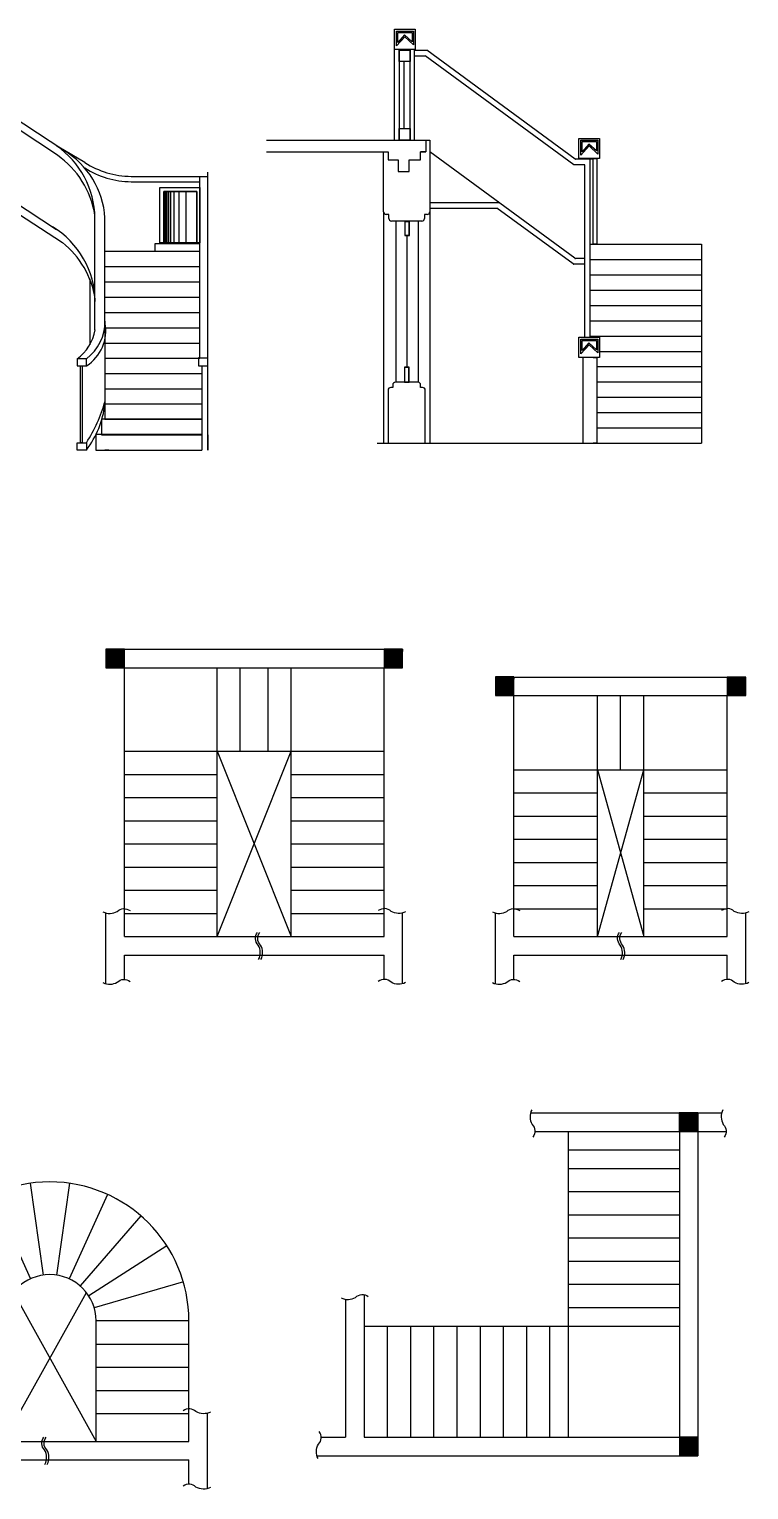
# Model space of a CAD drawing. Header units: millimetres. Extents: x 21.2 to 50.9, y 4.4 to 20.1.
# Drawn here: x 43.09 to 50.85, y 4.39 to 20.15 of the extents above; entities that cross this region are included whole.
import ezdxf

# ---------------------------------------------------------------- set-up
doc = ezdxf.new("R2010")
doc.units = ezdxf.units.MM

# ---------------------------------------------------------------- blocks, each defined once
blk = doc.blocks.new('A$C34785763')
at = {"linetype": 'Continuous'}
for p, q in [((0, 3888), (0, 3979)), ((0, 3979), (118, 3979)), ((4, 3979), (4, 2971)), ((118, 3979), (118, 3888)), ((118, 3888), (0, 3888)), ((54, 3097), (54, 3888)), ((118, 3888), (118, 3085)), ((1364, 3181), (396, 3820)), ((1432, 3231), (438, 3888)), ((1659, 3101), (1379, 3267)), ((0, 3000), (0, 3085)), ((0, 3085), (118, 3085)), ((118, 3000), (0, 3000)), ((118, 3085), (118, 3000)), ((375, 3017), (1356, 2380)), ((2987, 0), (2987, 3000)), ((333, 2944), (1419, 2239)), ((2159, 2952), (2987, 2952)), ((2159, 2894), (2901, 2894)), ((2901, 990), (2901, 2952)), ((2987, 2145), (2987, 2952)), ((2469, 2236), (2469, 2834)), ((2469, 2834), (2901, 2834)), ((2513, 2236), (2513, 2790)), ((2513, 2790), (2867, 2790)), ((2867, 2790), (2513, 2790)), ((2513, 2790), (2513, 2236)), ((2515, 2236), (2515, 2790)), ((2516, 2236), (2516, 2790)), ((2518, 2236), (2518, 2790)), ((2520, 2236), (2520, 2790)), ((2524, 2236), (2524, 2790)), ((2529, 2236), (2529, 2790)), ((2536, 2236), (2536, 2790)), ((2548, 2236), (2548, 2790)), ((2564, 2236), (2564, 2790)), ((2588, 2236), (2588, 2790)), ((2624, 2236), (2624, 2790)), ((2676, 2236), (2676, 2790)), ((2753, 2236), (2753, 2790)), ((2867, 2790), (2867, 2236)), ((2867, 2236), (2867, 2790)), ((2901, 2834), (2901, 2236)), ((1769, 1296), (1769, 2505)), ((1877, 1375), (1877, 2505)), ((2418, 2145), (2418, 2228)), ((2418, 2228), (2901, 2228)), ((2901, 2236), (2469, 2236)), ((2901, 2228), (2506, 2228)), ((2867, 2236), (2513, 2236)), ((2513, 2236), (2867, 2236)), ((1877, 2145), (2901, 2145)), ((2987, 0), (2987, 2145)), ((1877, 1980), (2901, 1980)), ((1877, 1980), (2901, 1980)), ((1712, 1847), (1712, 1137)), ((1877, 1815), (2901, 1815)), ((1877, 1650), (2901, 1650)), ((1877, 1485), (2901, 1485)), ((1877, 1390), (1877, 495)), ((1877, 1320), (2901, 1320)), ((1877, 1155), (2901, 1155)), ((1677, 985), (1577, 985)), ((1577, 985), (1577, 908)), ((1677, 908), (1677, 985)), ((1877, 990), (2901, 990)), ((2901, 994), (2884, 994)), ((2884, 994), (2884, 909)), ((2901, 994), (2987, 994)), ((1577, 908), (1677, 908)), ((1577, 908), (1677, 908)), ((1612, 79), (1612, 908)), ((1612, 908), (1631, 908)), ((1631, 908), (1631, 79)), ((1877, 825), (2923, 825)), ((2884, 909), (2987, 909)), ((2923, 909), (2923, 0)), ((1877, 660), (2923, 660)), ((2923, 495), (1877, 495)), ((1877, 495), (1877, 332)), ((2923, 332), (1838, 332)), ((1838, 332), (1838, 165)), ((1877, 332), (2923, 332)), ((2923, 167), (1779, 167)), ((1779, 167), (1779, 0)), ((1838, 165), (2923, 165)), ((2987, 165), (2987, 0)), ((1577, 0), (1577, 79)), ((1577, 79), (1677, 79)), ((1677, 0), (1577, 0)), ((1631, 79), (1612, 79)), ((1677, 79), (1677, 0)), ((1779, 0), (2923, 0)), ((1917, 0), (1877, 0))]:
    blk.add_line(p, q, dxfattribs=at)
for centre, radius, start, end in [((88, 3264), 715, 60.7303, 87.5802), ((88, 3264), 635, 60.9853, 87.5802), ((806, 2491), 963, 0.8529, 55.3621), ((816, 2388), 963, 8.7736, 55.3621), ((977, 2454), 901, 3.2627, 59.6683), ((86, 2442), 559, 63.8481, 87.1562), ((86, 2442), 644, 63.3831, 87.1562), ((2173, 3916), 963, 237.7595, 269.1471), ((2173, 3858), 963, 237.7595, 269.1471), ((809, 1587), 963, 0.8529, 58.6626), ((819, 1485), 963, 8.7736, 51.5258), ((1282, 1382), 495, 306.5495, 349.9784), ((1382, 1382), 495, 306.5495, 0.8877), ((1436, 1287), 449, 302.3815, 11.222), ((315, 956), 1620, 327.2308, 344.6545), ((842, 625), 1043, 323.1748, 352.8238)]:
    blk.add_arc(centre, radius, start, end, dxfattribs=at)
blk = doc.blocks.new('A$C68867E98')
at = {"linetype": 'Continuous'}
for p, q in [((1382, 4247), (1382, 4466)), ((1382, 4466), (1606, 4466)), ((1403, 4285), (1403, 4445)), ((1403, 4445), (1585, 4445)), ((1417, 4322), (1417, 4431)), ((1417, 4431), (1571, 4431)), ((1571, 4431), (1571, 4329)), ((1585, 4445), (1585, 4297)), ((1606, 4466), (1606, 4247)), ((1492, 4384), (1403, 4285)), ((1491, 4405), (1417, 4322)), ((1571, 4329), (1491, 4405)), ((1585, 4297), (1492, 4384)), ((1382, 3270), (1382, 4247)), ((1606, 4247), (1382, 4247)), ((1431, 4240), (1431, 3270)), ((1431, 4117), (1431, 4240)), ((1431, 4240), (1549, 4240)), ((1549, 4117), (1431, 4117)), ((1486, 3393), (1486, 4117)), ((1549, 3270), (1549, 4240)), ((1549, 4240), (1549, 4117)), ((1599, 3270), (1599, 4240)), ((1599, 4240), (1732, 4240)), ((1599, 4180), (1712, 4180)), ((3314, 3002), (1712, 4180)), ((3330, 3065), (1732, 4240)), ((1431, 3270), (1431, 3393)), ((1431, 3393), (1549, 3393)), ((1549, 3393), (1549, 3270)), ((0, 3270), (1763, 3270)), ((1549, 3270), (1431, 3270)), ((1720, 3270), (1720, 3141)), ((1763, 3270), (1763, 2495)), ((3370, 3070), (3370, 3288)), ((3370, 3288), (3594, 3288)), ((3391, 3267), (3573, 3267)), ((3391, 3108), (3391, 3267)), ((3480, 3207), (3391, 3108)), ((3405, 3253), (3559, 3253)), ((3405, 3144), (3405, 3253)), ((3479, 3227), (3405, 3144)), ((3559, 3152), (3479, 3227)), ((3573, 3119), (3480, 3207)), ((3559, 3253), (3559, 3152)), ((3573, 3267), (3573, 3119)), ((3594, 3288), (3594, 3070)), ((0, 3141), (1312, 3141)), ((1163, 3141), (1312, 3141)), ((1265, 2495), (1265, 3141)), ((1312, 3141), (1312, 3056)), ((1312, 3056), (1421, 3056)), ((1421, 3056), (1421, 2929)), ((1541, 2929), (1541, 3056)), ((1541, 3056), (1664, 3056)), ((1664, 3056), (1664, 3141)), ((1664, 3141), (1720, 3141)), ((1720, 3141), (1664, 3141)), ((3326, 1994), (1763, 3142)), ((3433, 3002), (3314, 3002)), ((3523, 3062), (3338, 3062)), ((3594, 3070), (3370, 3070)), ((3433, 1143), (3433, 3002)), ((3493, 1143), (3493, 3062)), ((3523, 2145), (3523, 3070)), ((3523, 3070), (3563, 3070)), ((3563, 3070), (3563, 2145)), ((1421, 2929), (1541, 2929)), ((1763, 2645), (1763, 0)), ((1763, 2596), (2506, 2596)), ((1763, 2536), (2486, 2536)), ((3307, 1933), (2486, 2536)), ((1265, 2495), (1265, 0)), ((1321, 2467), (1293, 2467)), ((1321, 2424), (1321, 2467)), ((1677, 2396), (1349, 2396)), ((1398, 2396), (1398, 656)), ((1542, 2391), (1492, 2391)), ((1492, 2391), (1492, 2241)), ((1539, 2389), (1494, 2389)), ((1494, 2389), (1494, 2244)), ((1539, 2244), (1539, 2389)), ((1542, 2241), (1542, 2391)), ((1638, 2396), (1638, 656)), ((1735, 2467), (1705, 2467)), ((1705, 2467), (1705, 2424)), ((1492, 2241), (1542, 2241)), ((1494, 2244), (1539, 2244)), ((1517, 818), (1517, 2241)), ((3493, 2145), (4693, 2145)), ((3563, 2145), (3523, 2145)), ((3433, 1931), (3315, 1931)), ((3433, 1991), (3334, 1991)), ((3493, 1980), (4693, 1980)), ((3493, 1980), (4693, 1980)), ((3493, 1815), (4693, 1815)), ((3493, 1650), (4693, 1650)), ((3493, 1485), (4693, 1485)), ((3493, 1320), (4693, 1320)), ((3370, 1143), (3594, 1143)), ((3370, 925), (3370, 1143)), ((3391, 1122), (3573, 1122)), ((3391, 963), (3391, 1122)), ((3405, 1108), (3559, 1108)), ((3405, 999), (3405, 1108)), ((3493, 1155), (4693, 1155)), ((3559, 1108), (3559, 1007)), ((3573, 1122), (3573, 974)), ((3594, 1143), (3594, 925)), ((3480, 1062), (3391, 963)), ((3479, 1082), (3405, 999)), ((3559, 1007), (3479, 1082)), ((3573, 974), (3480, 1062)), ((3594, 990), (4693, 990)), ((1539, 818), (1489, 818)), ((1489, 818), (1489, 656)), ((1536, 816), (1491, 816)), ((1491, 816), (1491, 659)), ((1536, 659), (1536, 816)), ((1539, 656), (1539, 818)), ((3594, 925), (3370, 925)), ((3416, 0), (3416, 925)), ((3523, 925), (3563, 925)), ((3563, 925), (3563, 0)), ((3563, 825), (4693, 825)), ((1636, 656), (1391, 656)), ((1489, 656), (1539, 656)), ((1491, 659), (1536, 659)), ((3563, 660), (4693, 660)), ((1313, 572), (1313, 0)), ((1363, 600), (1341, 600)), ((1363, 628), (1363, 600)), ((1664, 600), (1664, 628)), ((1685, 600), (1664, 600)), ((1713, 0), (1713, 572)), ((3563, 495), (4693, 495)), ((3563, 330), (4693, 330)), ((3563, 165), (4693, 165)), ((1196, 0), (4471, 0)), ((1713, 0), (4693, 0)), ((3563, 0), (3523, 0))]:
    blk.add_line(p, q, dxfattribs=at)
blk.add_line((4693, 2145), (4693, 0))
for centre, radius, start, end in [((3338, 3077), 14.2, 233.688, 270), ((1293, 2495), 28, 180, 270), ((1349, 2424), 28, 180, 270), ((1677, 2424), 28, 270, 0), ((1735, 2495), 28, 270, 0), ((3315, 1945), 14.2, 239.0362, 270), ((3334, 2005), 14.2, 233.688, 270), ((1391, 628), 28, 90, 180), ((1636, 628), 28, 0, 90), ((1341, 572), 28, 90, 180), ((1685, 572), 28, 0, 90)]:
    blk.add_arc(centre, radius, start, end, dxfattribs=at)
blk = doc.blocks.new('*X33')
at = {"color": 0}
for p, q in [((30550, 32250), (30750, 32450)), ((30550, 32251), (30749, 32450)), ((30550, 32253), (30747, 32450)), ((30550, 32254), (30746, 32450)), ((30550, 32256), (30744, 32450)), ((30550, 32257), (30743, 32450)), ((30550, 32258), (30742, 32450)), ((30550, 32260), (30740, 32450)), ((30550, 32261), (30739, 32450)), ((30550, 32263), (30737, 32450)), ((30550, 32264), (30736, 32450)), ((30550, 32266), (30734, 32450)), ((30550, 32267), (30733, 32450)), ((30550, 32268), (30732, 32450)), ((30550, 32270), (30730, 32450)), ((30550, 32271), (30729, 32450)), ((30550, 32273), (30727, 32450)), ((30550, 32274), (30726, 32450)), ((30550, 32275), (30725, 32450)), ((30550, 32277), (30723, 32450)), ((30550, 32278), (30722, 32450)), ((30550, 32280), (30720, 32450)), ((30550, 32281), (30719, 32450)), ((30550, 32283), (30717, 32450)), ((30550, 32284), (30716, 32450)), ((30550, 32285), (30715, 32450)), ((30550, 32287), (30713, 32450)), ((30550, 32288), (30712, 32450)), ((30550, 32290), (30710, 32450)), ((30550, 32291), (30709, 32450)), ((30550, 32292), (30708, 32450)), ((30550, 32294), (30706, 32450)), ((30550, 32295), (30705, 32450)), ((30550, 32297), (30703, 32450)), ((30550, 32298), (30702, 32450)), ((30550, 32299), (30701, 32450)), ((30550, 32301), (30699, 32450)), ((30550, 32302), (30698, 32450)), ((30550, 32304), (30696, 32450)), ((30550, 32305), (30695, 32450)), ((30550, 32307), (30693, 32450)), ((30550, 32308), (30692, 32450)), ((30550, 32309), (30691, 32450)), ((30550, 32311), (30689, 32450)), ((30550, 32312), (30688, 32450)), ((30550, 32314), (30686, 32450)), ((30550, 32315), (30685, 32450)), ((30550, 32316), (30684, 32450)), ((30550, 32318), (30682, 32450)), ((30550, 32319), (30681, 32450)), ((30550, 32321), (30679, 32450)), ((30550, 32322), (30678, 32450)), ((30550, 32324), (30676, 32450)), ((30550, 32325), (30675, 32450)), ((30550, 32326), (30674, 32450)), ((30550, 32328), (30672, 32450)), ((30550, 32329), (30671, 32450)), ((30550, 32331), (30669, 32450)), ((30550, 32332), (30668, 32450)), ((30550, 32333), (30667, 32450)), ((30550, 32335), (30665, 32450)), ((30550, 32336), (30664, 32450)), ((30550, 32338), (30662, 32450)), ((30550, 32339), (30661, 32450)), ((30550, 32341), (30659, 32450)), ((30550, 32342), (30658, 32450)), ((30550, 32343), (30657, 32450)), ((30550, 32345), (30655, 32450)), ((30550, 32346), (30654, 32450)), ((30550, 32348), (30652, 32450)), ((30550, 32349), (30651, 32450)), ((30550, 32350), (30650, 32450)), ((30550, 32352), (30648, 32450)), ((30550, 32353), (30647, 32450)), ((30550, 32355), (30645, 32450)), ((30550, 32356), (30644, 32450)), ((30550, 32357), (30643, 32450)), ((30550, 32359), (30641, 32450)), ((30550, 32360), (30640, 32450)), ((30550, 32362), (30638, 32450)), ((30550, 32363), (30637, 32450)), ((30550, 32365), (30635, 32450)), ((30550, 32366), (30634, 32450)), ((30550, 32367), (30633, 32450)), ((30550, 32369), (30631, 32450)), ((30550, 32370), (30630, 32450)), ((30550, 32372), (30628, 32450)), ((30550, 32373), (30627, 32450)), ((30550, 32374), (30626, 32450)), ((30550, 32376), (30624, 32450)), ((30550, 32377), (30623, 32450)), ((30550, 32379), (30621, 32450)), ((30550, 32380), (30620, 32450)), ((30550, 32382), (30618, 32450)), ((30550, 32383), (30617, 32450)), ((30550, 32384), (30616, 32450)), ((30550, 32386), (30614, 32450)), ((30550, 32387), (30613, 32450)), ((30550, 32389), (30611, 32450)), ((30550, 32390), (30610, 32450)), ((30550, 32391), (30609, 32450)), ((30550, 32393), (30607, 32450)), ((30550, 32394), (30606, 32450)), ((30550, 32396), (30604, 32450)), ((30550, 32397), (30603, 32450)), ((30550, 32398), (30602, 32450)), ((30550, 32400), (30600, 32450)), ((30550, 32401), (30599, 32450)), ((30550, 32403), (30597, 32450)), ((30550, 32404), (30596, 32450)), ((30550, 32406), (30594, 32450)), ((30550, 32407), (30593, 32450)), ((30550, 32408), (30592, 32450)), ((30550, 32410), (30590, 32450)), ((30550, 32411), (30589, 32450)), ((30550, 32413), (30587, 32450)), ((30550, 32414), (30586, 32450)), ((30550, 32415), (30585, 32450)), ((30550, 32417), (30583, 32450)), ((30550, 32418), (30582, 32450)), ((30550, 32420), (30580, 32450)), ((30550, 32421), (30579, 32450)), ((30550, 32423), (30577, 32450)), ((30550, 32424), (30576, 32450)), ((30550, 32425), (30575, 32450)), ((30550, 32427), (30573, 32450)), ((30550, 32428), (30572, 32450)), ((30550, 32430), (30570, 32450)), ((30550, 32431), (30569, 32450)), ((30550, 32432), (30568, 32450)), ((30550, 32434), (30566, 32450)), ((30550, 32435), (30565, 32450)), ((30550, 32437), (30563, 32450)), ((30550, 32438), (30562, 32450)), ((30550, 32440), (30560, 32450)), ((30550, 32441), (30559, 32450)), ((30550, 32442), (30558, 32450)), ((30550, 32444), (30556, 32450)), ((30550, 32445), (30555, 32450)), ((30550, 32447), (30553, 32450)), ((30550, 32448), (30552, 32450)), ((30550, 32449), (30551, 32450)), ((30551, 32250), (30750, 32449)), ((30553, 32250), (30750, 32447)), ((30554, 32250), (30750, 32446)), ((30556, 32250), (30750, 32444)), ((30557, 32250), (30750, 32443)), ((30558, 32250), (30750, 32442)), ((30560, 32250), (30750, 32440)), ((30561, 32250), (30750, 32439)), ((30563, 32250), (30750, 32437)), ((30564, 32250), (30750, 32436)), ((30566, 32250), (30750, 32434)), ((30567, 32250), (30750, 32433)), ((30568, 32250), (30750, 32432)), ((30570, 32250), (30750, 32430)), ((30571, 32250), (30750, 32429)), ((30573, 32250), (30750, 32427)), ((30574, 32250), (30750, 32426)), ((30575, 32250), (30750, 32425)), ((30577, 32250), (30750, 32423)), ((30578, 32250), (30750, 32422)), ((30580, 32250), (30750, 32420)), ((30581, 32250), (30750, 32419)), ((30583, 32250), (30750, 32417)), ((30584, 32250), (30750, 32416)), ((30585, 32250), (30750, 32415)), ((30587, 32250), (30750, 32413)), ((30588, 32250), (30750, 32412)), ((30590, 32250), (30750, 32410)), ((30591, 32250), (30750, 32409)), ((30592, 32250), (30750, 32408)), ((30594, 32250), (30750, 32406)), ((30595, 32250), (30750, 32405)), ((30597, 32250), (30750, 32403)), ((30598, 32250), (30750, 32402)), ((30599, 32250), (30750, 32401)), ((30601, 32250), (30750, 32399)), ((30602, 32250), (30750, 32398)), ((30604, 32250), (30750, 32396)), ((30605, 32250), (30750, 32395)), ((30607, 32250), (30750, 32393)), ((30608, 32250), (30750, 32392)), ((30609, 32250), (30750, 32391)), ((30611, 32250), (30750, 32389)), ((30612, 32250), (30750, 32388)), ((30614, 32250), (30750, 32386)), ((30615, 32250), (30750, 32385)), ((30616, 32250), (30750, 32384)), ((30618, 32250), (30750, 32382)), ((30619, 32250), (30750, 32381)), ((30621, 32250), (30750, 32379)), ((30622, 32250), (30750, 32378)), ((30624, 32250), (30750, 32376)), ((30625, 32250), (30750, 32375)), ((30626, 32250), (30750, 32374)), ((30628, 32250), (30750, 32372)), ((30629, 32250), (30750, 32371)), ((30631, 32250), (30750, 32369)), ((30632, 32250), (30750, 32368)), ((30633, 32250), (30750, 32367)), ((30635, 32250), (30750, 32365)), ((30636, 32250), (30750, 32364)), ((30638, 32250), (30750, 32362)), ((30639, 32250), (30750, 32361)), ((30641, 32250), (30750, 32359)), ((30642, 32250), (30750, 32358)), ((30643, 32250), (30750, 32357)), ((30645, 32250), (30750, 32355)), ((30646, 32250), (30750, 32354)), ((30648, 32250), (30750, 32352)), ((30649, 32250), (30750, 32351)), ((30650, 32250), (30750, 32350)), ((30652, 32250), (30750, 32348)), ((30653, 32250), (30750, 32347)), ((30655, 32250), (30750, 32345)), ((30656, 32250), (30750, 32344)), ((30657, 32250), (30750, 32343)), ((30659, 32250), (30750, 32341)), ((30660, 32250), (30750, 32340)), ((30662, 32250), (30750, 32338)), ((30663, 32250), (30750, 32337)), ((30665, 32250), (30750, 32335)), ((30666, 32250), (30750, 32334)), ((30667, 32250), (30750, 32333)), ((30669, 32250), (30750, 32331)), ((30670, 32250), (30750, 32330)), ((30672, 32250), (30750, 32328)), ((30673, 32250), (30750, 32327)), ((30674, 32250), (30750, 32326)), ((30676, 32250), (30750, 32324)), ((30677, 32250), (30750, 32323)), ((30679, 32250), (30750, 32321)), ((30680, 32250), (30750, 32320)), ((30682, 32250), (30750, 32318)), ((30683, 32250), (30750, 32317)), ((30684, 32250), (30750, 32316)), ((30686, 32250), (30750, 32314)), ((30687, 32250), (30750, 32313)), ((30689, 32250), (30750, 32311)), ((30690, 32250), (30750, 32310)), ((30691, 32250), (30750, 32309)), ((30693, 32250), (30750, 32307)), ((30694, 32250), (30750, 32306)), ((30696, 32250), (30750, 32304)), ((30697, 32250), (30750, 32303)), ((30698, 32250), (30750, 32302)), ((30700, 32250), (30750, 32300)), ((30701, 32250), (30750, 32299)), ((30703, 32250), (30750, 32297)), ((30704, 32250), (30750, 32296)), ((30706, 32250), (30750, 32294)), ((30707, 32250), (30750, 32293)), ((30708, 32250), (30750, 32292)), ((30710, 32250), (30750, 32290)), ((30711, 32250), (30750, 32289)), ((30713, 32250), (30750, 32287)), ((30714, 32250), (30750, 32286)), ((30715, 32250), (30750, 32285)), ((30717, 32250), (30750, 32283)), ((30718, 32250), (30750, 32282)), ((30720, 32250), (30750, 32280)), ((30721, 32250), (30750, 32279)), ((30723, 32250), (30750, 32277)), ((30724, 32250), (30750, 32276)), ((30725, 32250), (30750, 32275)), ((30727, 32250), (30750, 32273)), ((30728, 32250), (30750, 32272)), ((30730, 32250), (30750, 32270)), ((30731, 32250), (30750, 32269)), ((30732, 32250), (30750, 32268)), ((30734, 32250), (30750, 32266)), ((30735, 32250), (30750, 32265)), ((30737, 32250), (30750, 32263)), ((30738, 32250), (30750, 32262)), ((30740, 32250), (30750, 32260)), ((30741, 32250), (30750, 32259)), ((30742, 32250), (30750, 32258)), ((30744, 32250), (30750, 32256)), ((30745, 32250), (30750, 32255)), ((30747, 32250), (30750, 32253)), ((30748, 32250), (30750, 32252)), ((30749, 32250), (30750, 32251))]:
    blk.add_line(p, q, dxfattribs=at)
blk = doc.blocks.new('*U32')
at = {"color": 0}
for p, q in [((0, 0), (0, 200)), ((0, 200), (200, 200)), ((200, 200), (200, 0)), ((200, 0), (0, 0))]:
    blk.add_line(p, q, dxfattribs=at)
blk = doc.blocks.new('*U34')
blk.add_blockref('*X33', (-30550, -32250))
at = {"color": 0}
blk.add_blockref('*U32', (0, 0), dxfattribs=at)
blk = doc.blocks.new('COT')
at = {"color": 0, "linetype": 'ByBlock'}
blk.add_blockref('*U34', (-100, -100), dxfattribs=at)
blk = doc.blocks.new('A$C357B4F09')
for p, q in [((31, 3613), (3033, 3613)), ((231, 3413), (3031, 3413)), ((231, 513), (231, 3413)), ((1231, 2513), (2031, 513)), ((1231, 513), (2031, 2513))]:
    blk.add_line(p, q)
for points in [[(1231, 513), (1231, 3413)], [(1481, 2513), (1481, 3413)], [(1781, 2513), (1781, 3413)], [(2031, 513), (2031, 3413)], [(3031, 513), (3031, 3413)], [(231, 2513), (3031, 2513)], [(231, 2263), (1231, 2263)], [(2031, 2263), (3031, 2263)], [(231, 2013), (1231, 2013)], [(2031, 2013), (3031, 2013)], [(231, 1763), (1231, 1763)], [(2031, 1763), (3031, 1763)], [(231, 1513), (1231, 1513)], [(2031, 1513), (3031, 1513)], [(231, 1263), (1231, 1263)], [(2031, 1263), (3031, 1263)], [(231, 1013), (1231, 1013)], [(231, 1013), (1231, 1013)], [(2031, 1013), (3031, 1013)], [(2031, 1013), (3031, 1013)], [(31, 4), (31, 767)], [(231, 763), (1231, 763)], [(2031, 763), (3031, 763)], [(3231, 4), (3231, 767)], [(231, 513), (2165, 513)], [(1090, 513), (3031, 513)], [(231, 313), (2214, 313)], [(231, 51), (231, 313)], [(1139, 313), (3031, 313)], [(3031, 51), (3031, 313)]]:
    blk.add_lwpolyline(points)
for points in [[(0, 780, 0.256301), (155, 784, -0.370366), (293, 793)], [(3263, 780, -0.256301), (3107, 784, 0.370366), (2969, 793)], [(1679, 265, 0.256301), (1674, 421, -0.370366), (1665, 558)], [(1704, 265, 0.256301), (1699, 421, -0.370366), (1690, 558)], [(0, 16, 0.256301), (155, 21, -0.370366), (293, 30)], [(3263, 16, -0.256301), (3107, 21, 0.370366), (2969, 30)]]:
    blk.add_lwpolyline(points, format="xyb")
at = {"xscale": -1, "rotation": 180}
for p in [(131, 3513), (3131, 3513)]:
    blk.add_blockref('COT', p, dxfattribs=at)
blk = doc.blocks.new('A$C04B424D8')
for p, q in [((1131, 513), (1631, 2313)), ((1131, 2313), (1631, 513))]:
    blk.add_line(p, q)
for points in [[(31, 3313), (2533, 3313)], [(231, 513), (231, 3113)], [(231, 3113), (2531, 3113)], [(1131, 513), (1131, 3113)], [(1381, 2313), (1381, 3113)], [(1631, 513), (1631, 3113)], [(2531, 513), (2531, 3113)], [(231, 2313), (2531, 2313)], [(231, 2063), (1131, 2063)], [(1631, 2063), (2531, 2063)], [(231, 1813), (1131, 1813)], [(1631, 1813), (2531, 1813)], [(231, 1563), (1131, 1563)], [(1631, 1563), (2531, 1563)], [(231, 1313), (1131, 1313)], [(1631, 1313), (2531, 1313)], [(231, 1063), (1131, 1063)], [(231, 1063), (1131, 1063)], [(1631, 1063), (2531, 1063)], [(1631, 1063), (2531, 1063)], [(231, 813), (1131, 813)], [(1631, 813), (2531, 813)], [(31, 4), (31, 767)], [(2731, 4), (2731, 767)], [(231, 513), (1765, 513)], [(990, 513), (2531, 513)], [(231, 313), (1814, 313)], [(231, 51), (231, 313)], [(1039, 313), (2531, 313)], [(2531, 51), (2531, 313)]]:
    blk.add_lwpolyline(points)
for points in [[(0, 780, 0.256301), (155, 784, -0.370366), (293, 793)], [(2763, 780, -0.256301), (2607, 784, 0.370366), (2469, 793)], [(1383, 265, 0.256301), (1378, 421, -0.370366), (1369, 558)], [(1408, 265, 0.256301), (1403, 421, -0.370366), (1394, 558)], [(0, 16, 0.256301), (155, 21, -0.370366), (293, 30)], [(2763, 16, -0.256301), (2607, 21, 0.370366), (2469, 30)]]:
    blk.add_lwpolyline(points, format="xyb")
at = {"xscale": -1, "rotation": 180}
for p in [(131, 3214), (2631, 3213)]:
    blk.add_blockref('COT', p, dxfattribs=at)
blk = doc.blocks.new('A$C66DE4F5F')
for p in [(4113, 3731), (4, 31)]:
    blk.add_line(p, (4113, 31))
for points in [[(2320, 3763, 0.256301), (2324, 3607, -0.370366), (2333, 3469)], [(4382, 3763, 0.256301), (4386, 3607, -0.370366), (4395, 3469)], [(265, 1735, 0.256301), (421, 1740, -0.370366), (558, 1749)], [(16, 0, -0.256301), (21, 155, 0.370366), (30, 293)]]:
    blk.add_lwpolyline(points, format="xyb")
for points in [[(2308, 3731), (4370, 3731)], [(2354, 3531), (4417, 3531)], [(2713, 3531), (2713, 231)], [(3913, 3531), (3913, 231)], [(2713, 3331), (3913, 3331)], [(2713, 3131), (3913, 3131)], [(2713, 2881), (3913, 2881)], [(2713, 2631), (3913, 2631)], [(2713, 2381), (3913, 2381)], [(2713, 2131), (3913, 2131)], [(513, 1768), (513, 231)], [(2713, 1881), (3913, 1881)], [(313, 1719), (313, 231)], [(2713, 1631), (3913, 1631)], [(513, 1431), (3913, 1431)], [(763, 1431), (763, 231)], [(1013, 1431), (1013, 231)], [(1263, 1431), (1263, 231)], [(1513, 1431), (1513, 231)], [(1763, 1431), (1763, 231)], [(2013, 1431), (2013, 231)], [(2263, 1431), (2263, 231)], [(2513, 1431), (2513, 231)], [(51, 231), (313, 231)], [(513, 231), (3913, 231)]]:
    blk.add_lwpolyline(points)
at = {"xscale": -1, "rotation": 90}
for p in [(4012, 3631), (4013, 132)]:
    blk.add_blockref('COT', p, dxfattribs=at)
blk = doc.blocks.new('A$C53DA0B22')
for p, q in [((1231, 513), (2125, 2121)), ((1338, 2121), (2231, 513)), ((231, 513), (231, 1813)), ((1231, 513), (1231, 1813)), ((2231, 513), (2231, 1813)), ((3231, 513), (3231, 1813))]:
    blk.add_line(p, q)
for points in [[(1108, 3178), (1524, 2268)], [(1518, 3298), (1660, 2308)], [(1945, 3298), (1802, 2308)], [(2354, 3178), (1939, 2268)], [(749, 2947), (1404, 2191)], [(2714, 2947), (2059, 2191)], [(469, 2624), (1311, 2083)], [(2993, 2624), (2152, 2083)], [(292, 2236), (1252, 1954)], [(3171, 2236), (2211, 1954)], [(231, 1813), (1231, 1813)], [(3231, 1813), (2231, 1813)], [(231, 1563), (1231, 1563)], [(2231, 1563), (3231, 1563)], [(231, 1313), (1231, 1313)], [(2231, 1313), (3231, 1313)], [(231, 1063), (1231, 1063)], [(2231, 1063), (3231, 1063)], [(31, 4), (31, 817)], [(231, 813), (1231, 813)], [(2231, 813), (3231, 813)], [(3431, 4), (3431, 817)], [(231, 513), (2365, 513)], [(1090, 513), (3231, 513)], [(231, 313), (2414, 313)], [(231, 51), (231, 313)], [(1139, 313), (3231, 313)], [(3231, 51), (3231, 313)]]:
    blk.add_lwpolyline(points)
for points in [[(0, 830, 0.256301), (155, 834, -0.370366), (293, 843)], [(3463, 830, -0.256301), (3307, 834, 0.370366), (3169, 843)], [(1679, 265, 0.256301), (1674, 421, -0.370366), (1665, 558)], [(1704, 265, 0.256301), (1699, 421, -0.370366), (1690, 558)], [(0, 16, 0.256301), (155, 21, -0.370366), (293, 30)], [(3463, 16, -0.256301), (3307, 21, 0.370366), (3169, 30)]]:
    blk.add_lwpolyline(points, format="xyb")
for radius in [1500, 500]:
    blk.add_arc((1731, 1813), radius, 0, 180)

msp = doc.modelspace()

# ---------------------------------------------------------------- block references
at = {"xscale": 0.001, "yscale": 0.001, "zscale": 0.001}
for name, p in [('A$C68867E98', (45.649, 15.683)), ('A$C34785763', (42.032, 15.608)), ('A$C357B4F09', (43.887, 9.846)), ('A$C04B424D8', (48.088, 9.846)), ('A$C66DE4F5F', (46.19, 4.726)), ('A$C53DA0B22', (41.583, 4.399))]:
    msp.add_blockref(name, p, dxfattribs=at)

doc.saveas('drawing.dxf')
